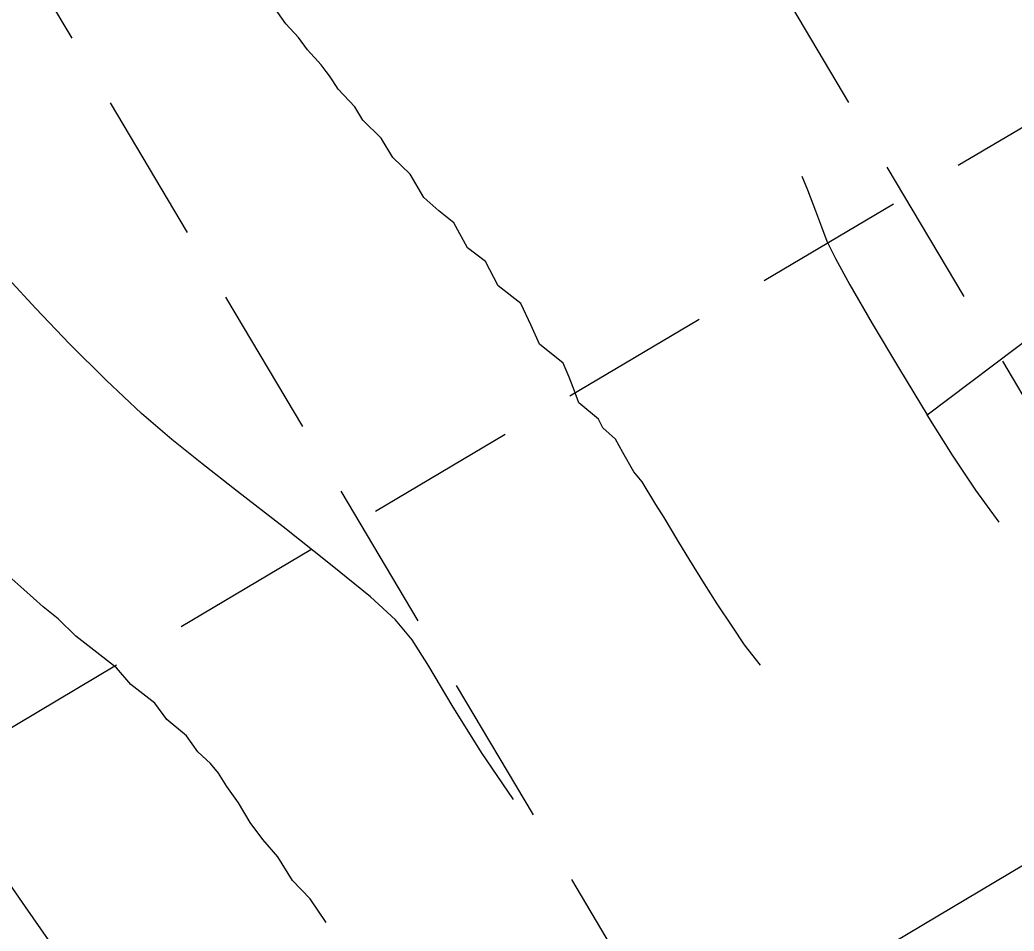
# Model space of a CAD drawing. Header units: inches. Extents: x 2527773 to 2531821, y 6906669 to 6910268.
# Drawn here: x 2529406 to 2529489.8, y 6907471.1 to 6907548 of the extents above; entities that cross this region are included whole.
import ezdxf

# ---------------------------------------------------------------- set-up
doc = ezdxf.new("R2010")
doc.units = ezdxf.units.IN
doc.header["$MEASUREMENT"] = 0
doc.linetypes.add('DGN Style 2', pattern=[85.538802, 51.323281, -34.215521])
doc.linetypes.add('HIDDEN', pattern=[0.009525, 0.00635, -0.003175])
doc.layers.add('BASE', color=7, linetype='Continuous')
doc.layers.add('GRID', color=254, linetype='HIDDEN')
doc.layers.add('SV-topo-25128(old) - SV-TOPO-CONT-MAJR-LINE', color=253, linetype='DGN Style 2', lineweight=0)
doc.layers.add('SV-topo-25128(old) - SV-TOPO-CONT-MINR-LINE', color=253, linetype='DGN Style 2', lineweight=0)
doc.styles.add("L200'", font='ARIAL.TTF', dxfattribs={"height": 0.001969})

msp = doc.modelspace()

# ---------------------------------------------------------------- linework, layer by layer
at = {"layer": 'GRID', "color": 252, "linetype": 'HIDDEN', "lineweight": 0, "ltscale": 2000}
for p, q in [((2528632.889, 6908960.58), (2529589.999, 6907348.861)), ((2528586.845, 6908933.238), (2529543.956, 6907321.518)), ((2528698.925, 6907068.824), (2531553.61, 6908764.062)), ((2528726.267, 6907022.78), (2531580.953, 6908718.019))]:
    msp.add_line(p, q, dxfattribs=at)
at = {"layer": 'SV-topo-25128(old) - SV-TOPO-CONT-MAJR-LINE', "color": 35, "lineweight": 0}
for p, q in [((2529428.443, 6907547.639), (2529427.223, 6907549.359)), ((2529429.508, 6907546.479), (2529428.443, 6907547.639)), ((2529430.273, 6907545.444), (2529429.508, 6907546.479)), ((2529431.433, 6907544.179), (2529430.273, 6907545.444)), ((2529431.848, 6907543.624), (2529431.433, 6907544.179)), ((2529432.118, 6907543.264), (2529431.848, 6907543.624)), ((2529432.413, 6907542.824), (2529432.118, 6907543.264)), ((2529432.848, 6907542.124), (2529432.413, 6907542.824)), ((2529434.273, 6907540.644), (2529432.848, 6907542.124)), ((2529434.943, 6907539.529), (2529434.273, 6907540.644)), ((2529436.493, 6907537.989), (2529434.943, 6907539.529)), ((2529437.453, 6907536.364), (2529436.493, 6907537.989)), ((2529438.933, 6907534.969), (2529437.453, 6907536.364)), ((2529440.073, 6907532.989), (2529438.933, 6907534.969)), ((2529441.353, 6907531.879), (2529440.073, 6907532.989)), ((2529442.618, 6907530.869), (2529441.353, 6907531.879)), ((2529443.773, 6907528.754), (2529442.618, 6907530.869)), ((2529445.288, 6907527.584), (2529443.773, 6907528.754)), ((2529446.338, 6907525.534), (2529445.288, 6907527.584)), ((2529448.253, 6907524.044), (2529446.338, 6907525.534)), ((2529449.133, 6907522.184), (2529448.253, 6907524.044)), ((2529449.828, 6907520.624), (2529449.133, 6907522.184)), ((2529451.833, 6907519.034), (2529449.828, 6907520.624)), ((2529452.323, 6907517.844), (2529451.833, 6907519.034)), ((2529452.658, 6907516.964), (2529452.323, 6907517.844)), ((2529452.908, 6907516.284), (2529452.658, 6907516.964)), ((2529453.143, 6907515.684), (2529452.908, 6907516.284)), ((2529454.818, 6907514.309), (2529453.143, 6907515.684)), ((2529455.173, 6907513.574), (2529454.818, 6907514.309)), ((2529456.238, 6907512.604), (2529455.173, 6907513.574)), ((2529456.843, 6907511.494), (2529456.238, 6907512.604)), ((2529457.788, 6907509.864), (2529456.843, 6907511.494)), ((2529458.483, 6907509.024), (2529457.788, 6907509.864)), ((2529459.633, 6907507.094), (2529458.483, 6907509.024)), ((2529460.333, 6907505.989), (2529459.633, 6907507.094)), ((2529461.508, 6907504.059), (2529460.333, 6907505.989)), ((2529462.498, 6907502.404), (2529461.508, 6907504.059)), ((2529463.733, 6907500.419), (2529462.498, 6907502.404)), ((2529464.798, 6907498.729), (2529463.733, 6907500.419)), ((2529466.143, 6907496.749), (2529464.798, 6907498.729)), ((2529467.123, 6907495.274), (2529466.143, 6907496.749)), ((2529468.463, 6907493.559), (2529467.123, 6907495.274))]:
    msp.add_line(p, q, dxfattribs=at)
at = {"layer": 'SV-topo-25128(old) - SV-TOPO-CONT-MINR-LINE', "color": 35, "lineweight": 0}
for p, q in [((2529482.528, 6907514.649), (2529525.508, 6907547.149)), ((2529407.348, 6907523.619), (2529405.028, 6907526.149)), ((2529410.198, 6907520.659), (2529407.348, 6907523.619)), ((2529413.298, 6907517.579), (2529410.198, 6907520.659)), ((2529416.258, 6907514.789), (2529413.298, 6907517.579)), ((2529418.818, 6907512.569), (2529416.258, 6907514.789)), ((2529484.658, 6907511.269), (2529482.528, 6907514.649)), ((2529421.348, 6907510.549), (2529418.818, 6907512.569)), ((2529486.618, 6907508.319), (2529484.658, 6907511.269)), ((2529424.378, 6907508.209), (2529421.348, 6907510.549)), ((2529488.578, 6907505.609), (2529486.618, 6907508.319)), ((2529428.208, 6907505.229), (2529424.378, 6907508.209)), ((2529432.218, 6907502.049), (2529428.208, 6907505.229)), ((2529435.568, 6907499.299), (2529432.218, 6907502.049)), ((2529406.363, 6907499.939), (2529405.083, 6907501.049)), ((2529407.988, 6907498.464), (2529406.363, 6907499.939)), ((2529437.698, 6907497.359), (2529435.568, 6907499.299)), ((2529409.253, 6907497.454), (2529407.988, 6907498.464)), ((2529410.738, 6907495.994), (2529409.253, 6907497.454)), ((2529439.088, 6907495.679), (2529437.698, 6907497.359)), ((2529412.253, 6907494.824), (2529410.738, 6907495.994)), ((2529440.488, 6907493.469), (2529439.088, 6907495.679)), ((2529414.168, 6907493.334), (2529412.253, 6907494.824)), ((2529415.383, 6907491.929), (2529414.168, 6907493.334)), ((2529442.468, 6907490.159), (2529440.488, 6907493.469)), ((2529417.388, 6907490.339), (2529415.383, 6907491.929)), ((2529418.403, 6907488.974), (2529417.388, 6907490.339)), ((2529444.938, 6907486.189), (2529442.468, 6907490.159)), ((2529420.078, 6907487.599), (2529418.403, 6907488.974)), ((2529421.013, 6907486.234), (2529420.078, 6907487.599)), ((2529422.078, 6907485.264), (2529421.013, 6907486.234)), ((2529447.628, 6907482.229), (2529444.938, 6907486.189)), ((2529422.773, 6907484.424), (2529422.078, 6907485.264)), ((2529423.473, 6907483.319), (2529422.773, 6907484.424)), ((2529424.438, 6907481.924), (2529423.473, 6907483.319)), ((2529425.428, 6907480.269), (2529424.438, 6907481.924)), ((2529426.503, 6907478.839), (2529425.428, 6907480.269)), ((2529427.758, 6907477.369), (2529426.503, 6907478.839)), ((2529428.993, 6907475.384), (2529427.758, 6907477.369)), ((2529404.588, 6907475.899), (2529406.458, 6907473.169)), ((2529430.503, 6907473.829), (2529428.993, 6907475.384)), ((2529406.458, 6907473.169), (2529408.388, 6907470.379)), ((2529431.848, 6907471.849), (2529430.503, 6907473.829))]:
    msp.add_line(p, q, dxfattribs=at)
at = {"layer": 'SV-topo-25128(old) - SV-TOPO-CONT-MINR-LINE', "color": 35, "lineweight": 0, "flags": 128}
msp.add_lwpolyline([(2529363.253, 6907646.808), (2529364.028, 6907645.669), (2529366.938, 6907642.259), (2529370.128, 6907639.119), (2529373.388, 6907636.249), (2529376.508, 6907633.579), (2529379.258, 6907630.949), (2529381.408, 6907628.139), (2529382.798, 6907625.019), (2529383.568, 6907621.829), (2529383.918, 6907618.869), (2529384.058, 6907616.349), (2529384.298, 6907614.149), (2529384.958, 6907612.059), (2529386.268, 6907609.939), (2529388.158, 6907607.939), (2529390.448, 6907606.279), (2529392.978, 6907605.109), (2529395.638, 6907604.219), (2529398.358, 6907603.329), (2529401.088, 6907602.209), (2529404.068, 6907600.959), (2529407.588, 6907599.739), (2529411.738, 6907598.689), (2529415.918, 6907597.849), (2529419.318, 6907597.219), (2529421.378, 6907596.819), (2529422.428, 6907596.649), (2529423.028, 6907596.709), (2529423.728, 6907596.979), (2529424.948, 6907597.269), (2529427.098, 6907597.389), (2529430.358, 6907597.199), (2529433.988, 6907596.809), (2529437.028, 6907596.389), (2529438.768, 6907596.079), (2529439.488, 6907595.859), (2529439.708, 6907595.649), (2529439.888, 6907595.329), (2529440.228, 6907594.439), (2529440.878, 6907592.489), (2529441.968, 6907589.109), (2529443.588, 6907584.679), (2529445.818, 6907579.699), (2529448.628, 6907574.719), (2529451.548, 6907570.249), (2529453.988, 6907566.809), (2529455.518, 6907564.739), (2529456.348, 6907563.629), (2529456.888, 6907562.909), (2529457.478, 6907562.029), (2529458.348, 6907560.629), (2529459.688, 6907558.399), (2529461.608, 6907555.149), (2529463.888, 6907551.189), (2529466.198, 6907546.959), (2529468.298, 6907542.859), (2529470.058, 6907539.139), (2529471.448, 6907536.019), (2529472.428, 6907533.639), (2529473.098, 6907531.879), (2529473.598, 6907530.519), (2529474.068, 6907529.319), (2529474.778, 6907527.849), (2529475.988, 6907525.629), (2529477.878, 6907522.369), (2529480.178, 6907518.509), (2529482.528, 6907514.649)], dxfattribs=at)

# ---------------------------------------------------------------- texts
at = {"layer": 'BASE', "color": 7, "style": "L200'"}
for s, p in [('Location of concrete washout will be determined in the field and will be reflected on this Site Map.', (2528854.111, 6906920.593)), ('BMPs are not to scale; verify size/location/quantity in the field prior to installation.', (2528826.435, 6906967.139)), ('Stabilization practices are expected to be used at all disturbed areas.', (2528800.81, 6907013.611))]:
    msp.add_text(s, height=21.7169, rotation=30.70371, dxfattribs=at).set_placement(p)

doc.saveas('drawing.dxf')
